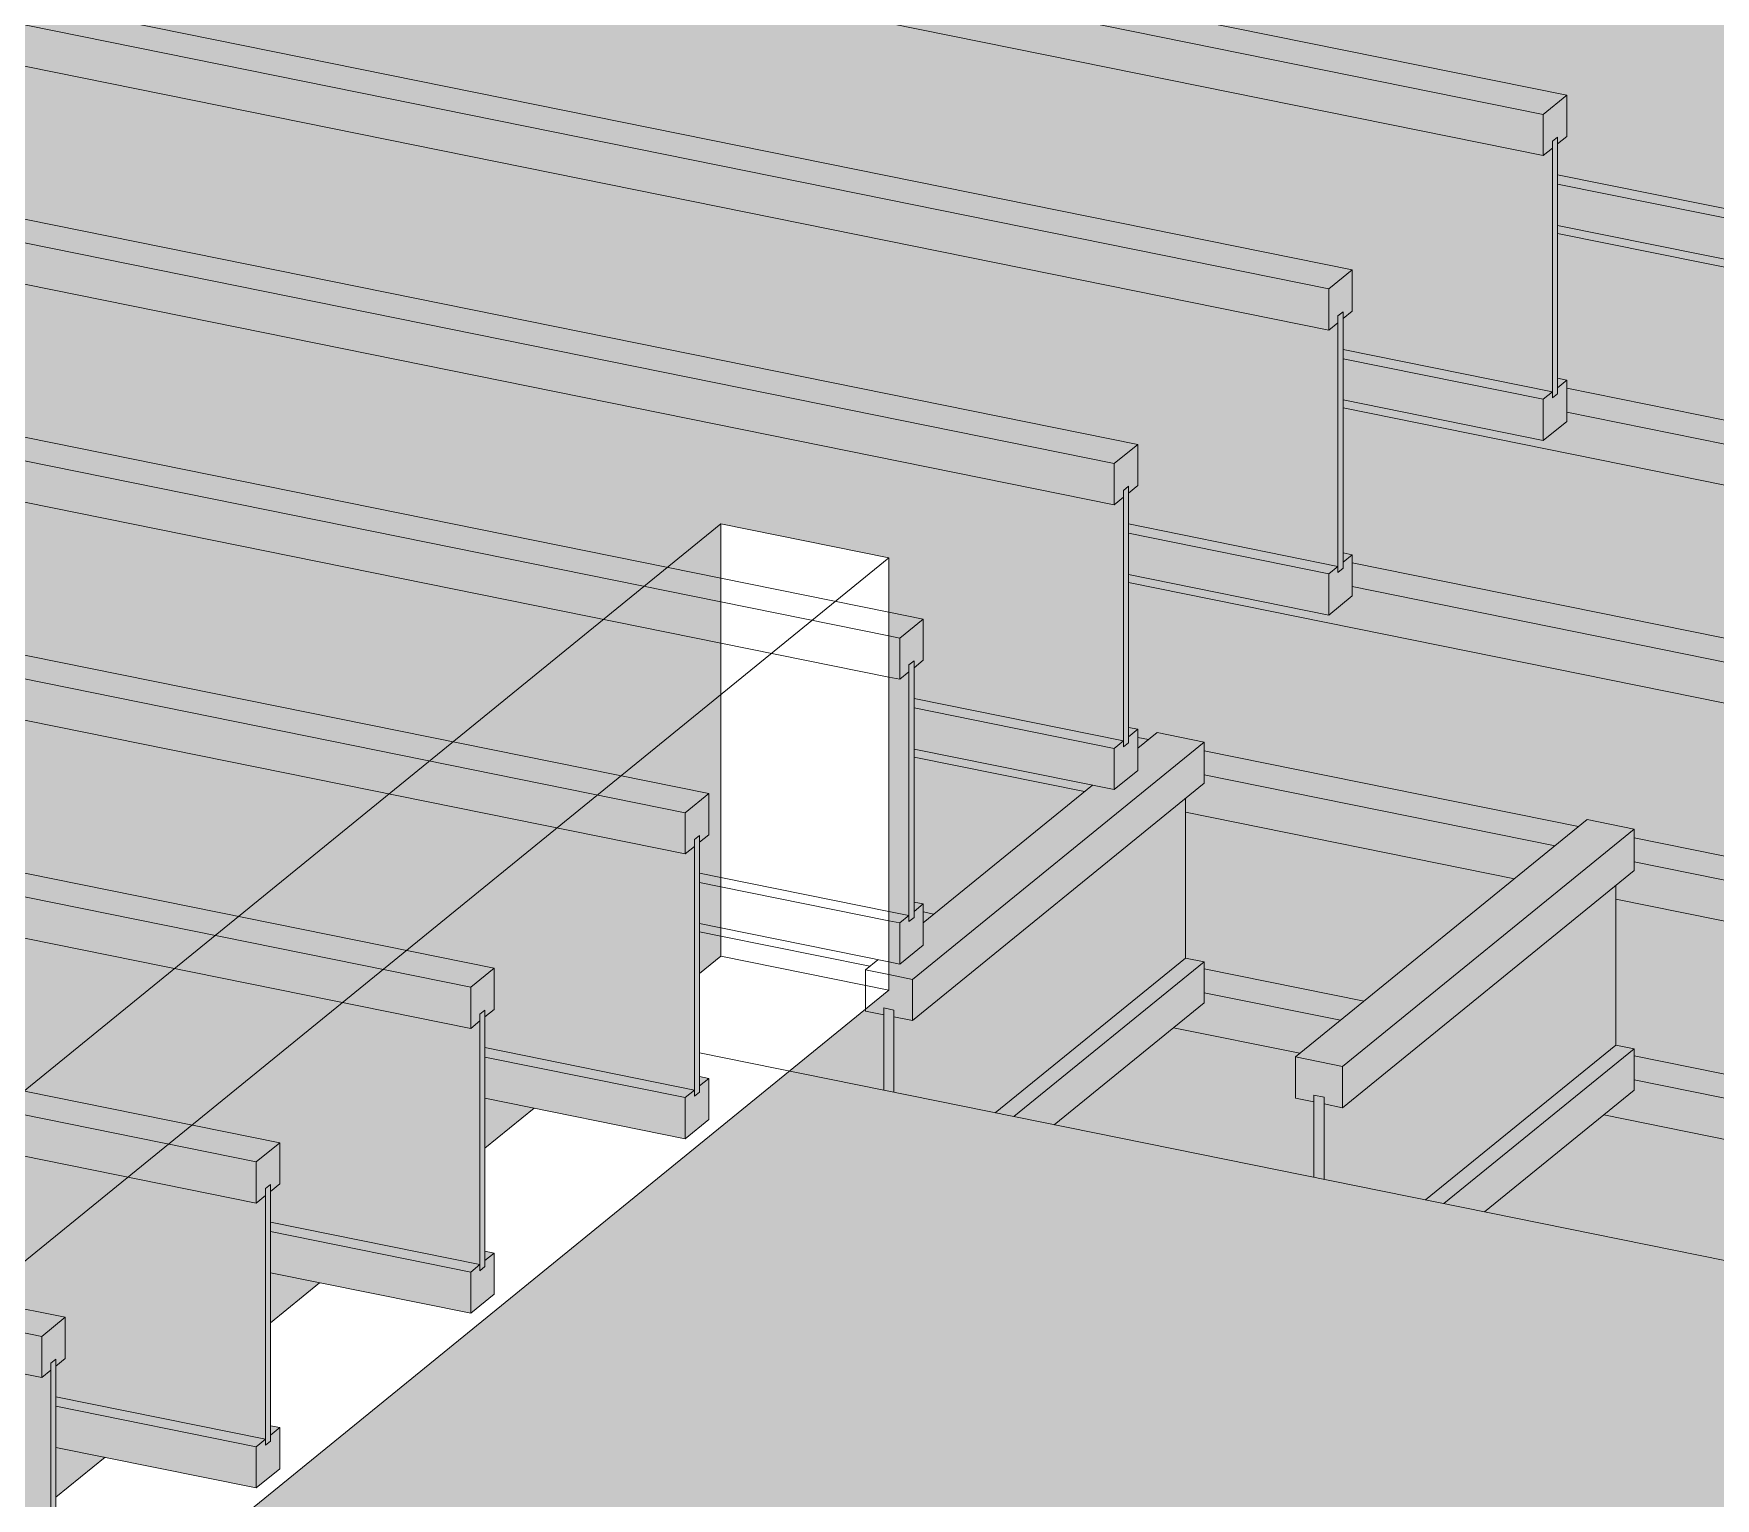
# Model space of a CAD drawing. Header units: inches. Extents: x -8719 to -3484, y -2874 to 4085.
# Drawn here: x -5345.1 to -5289.1, y -681.5 to -632.8 of the extents above; entities that cross this region are included whole.
import ezdxf

# ---------------------------------------------------------------- set-up
doc = ezdxf.new("R2010")
doc.units = ezdxf.units.IN
doc.header["$MEASUREMENT"] = 0
for name, color, linetype, lineweight in [('I-WALL', 2, 'Continuous', 13), ('S-BEAM', 12, 'Continuous', 9), ('S-FNDN', 32, 'Continuous', 13)]:
    doc.layers.add(name, color=color, linetype=linetype, lineweight=lineweight)
doc.layers.add('I-WALL-1', color=2, linetype='Continuous', lineweight=13, transparency=0.4)

# ---------------------------------------------------------------- blocks, each defined once
blk = doc.blocks.new('Plywood Web Joist - 9 1_2_ TJI360 _ 16_ O_C_-V378-STRUCTURAL - 3D - SOUTHEAST')
at = {"layer": 'S-BEAM'}
for p, q in [((8952.781, -662.003), (8953.138, -662.075)), ((8946.045, -662.804), (8945.333, -662.66)), ((8951.008, -663.808), (8946.045, -662.804)), ((8962.131, -663.896), (8967.456, -664.973)), ((8966.675, -665.609), (8962.131, -664.689)), ((8965.325, -666.707), (8961.118, -665.855)), ((8976.449, -666.794), (8981.773, -667.872)), ((8980.992, -668.507), (8976.449, -667.588)), ((8979.643, -669.605), (8975.436, -668.753))]:
    blk.add_line(p, q, dxfattribs=at)
blk = doc.blocks.new('Plywood Web Joist - 9 1_2_ TJI360 _ 16_ O_C_-V379-STRUCTURAL - 3D - SOUTHEAST')
at = {"layer": 'S-BEAM'}
for p, q in [((8959.923, -656.192), (8960.279, -656.264)), ((8962.131, -656.639), (8974.597, -659.162)), ((8958.149, -657.997), (8952.475, -656.849)), ((8973.816, -659.798), (8962.131, -657.433)), ((8972.467, -660.896), (8961.516, -658.679)), ((8976.449, -659.537), (8988.915, -662.061)), ((8988.134, -662.696), (8976.449, -660.331)), ((8986.785, -663.794), (8975.834, -661.577))]:
    blk.add_line(p, q, dxfattribs=at)
blk = doc.blocks.new('Plywood Web Joist - 9 1_2_ TJI360 _ 16_ O_C_-V380-STRUCTURAL - 3D - SOUTHEAST')
at = {"layer": 'S-BEAM'}
for p, q in [((8967.064, -650.381), (9054.649, -668.111)), ((9052.518, -669.844), (8959.616, -651.038)), ((9053.867, -668.746), (8967.064, -651.174))]:
    blk.add_line(p, q, dxfattribs=at)
blk = doc.blocks.new('Plywood Web Joist - 9 1_2_ TJI360 _ 16_ O_C_-V381-STRUCTURAL - 3D - SOUTHEAST')
at = {"layer": 'S-BEAM'}
for p, q in [((8974.206, -644.57), (9061.79, -662.3)), ((9059.66, -664.033), (8966.757, -645.227)), ((9061.009, -662.935), (8974.206, -645.363))]:
    blk.add_line(p, q, dxfattribs=at)
blk = doc.blocks.new('Plywood Web Joist - 9 1_2_ TJI360 _ 16_ O_C_-V382-STRUCTURAL - 3D - SOUTHEAST')
at = {"layer": 'S-BEAM'}
blk.add_line((9066.801, -658.222), (8973.899, -639.416), dxfattribs=at)
blk = doc.blocks.new('Plywood Web Joist - 9 1_2_ TJI110 _ 16_ O_C_-V432-STRUCTURAL - 3D - SOUTHEAST')
at = {"layer": 'S-BEAM'}
for p, q in [((9022.446, -678.423), (9032.154, -670.523)), ((9032.154, -670.523), (9033.72, -670.84)), ((9033.72, -670.84), (9024.012, -678.74)), ((9033.72, -670.84), (9033.72, -672.211)), ((9033.72, -672.211), (9024.012, -680.111)), ((9033.105, -672.712), (9033.105, -678.027)), ((9022.446, -678.423), (9022.446, -679.794)), ((9024.012, -678.74), (9022.446, -678.423)), ((9033.105, -678.027), (9026.771, -683.181)), ((9027.386, -683.306), (9033.72, -678.152)), ((9033.105, -678.027), (9033.72, -678.152)), ((9033.72, -678.152), (9033.72, -679.523)), ((9024.012, -680.111), (9024.012, -678.74)), ((9033.72, -679.523), (9028.736, -683.579)), ((9022.446, -679.794), (9023.062, -679.918)), ((9023.062, -679.918), (9023.062, -679.69)), ((9023.062, -679.69), (9023.397, -679.758)), ((9023.062, -679.69), (9023.062, -682.43)), ((9023.397, -679.758), (9023.062, -679.69)), ((9023.397, -679.758), (9023.397, -679.986)), ((9023.397, -682.498), (9023.397, -679.758)), ((9023.397, -679.986), (9024.012, -680.111))]:
    blk.add_line(p, q, dxfattribs=at)
blk = doc.blocks.new('Plywood Web Joist - 9 1_2_ TJI110 _ 16_ O_C_-V433-STRUCTURAL - 3D - SOUTHEAST')
at = {"layer": 'S-BEAM'}
for p, q in [((8959.923, -656.554), (8960.565, -656.031)), ((8960.565, -656.031), (8962.131, -656.348)), ((8962.131, -656.348), (8952.423, -664.248)), ((8962.131, -656.348), (8962.131, -657.719)), ((8962.131, -657.719), (8952.423, -665.619)), ((8952.781, -662.365), (8958.414, -657.782)), ((8961.516, -658.22), (8961.516, -663.535)), ((8950.857, -663.931), (8951.272, -663.593)), ((8950.857, -663.931), (8950.857, -665.242)), ((8951.638, -664.089), (8950.857, -663.931)), ((8961.516, -663.535), (8955.182, -668.689)), ((8955.797, -668.814), (8962.131, -663.66)), ((8961.516, -663.535), (8962.131, -663.66)), ((8962.131, -663.66), (8962.131, -665.031)), ((8952.423, -664.248), (8951.638, -664.089)), ((8952.423, -665.619), (8952.423, -664.248)), ((8962.131, -665.031), (8957.146, -669.087)), ((8950.857, -665.242), (8950.857, -665.302)), ((8950.857, -665.302), (8951.472, -665.426)), ((8951.472, -665.426), (8951.472, -665.198)), ((8951.472, -665.198), (8951.808, -665.266)), ((8951.472, -665.198), (8951.472, -667.938)), ((8951.808, -665.266), (8951.472, -665.198)), ((8951.808, -665.266), (8951.808, -665.494)), ((8951.808, -668.006), (8951.808, -665.266)), ((8951.808, -665.494), (8952.423, -665.619))]:
    blk.add_line(p, q, dxfattribs=at)
blk = doc.blocks.new('Plywood Web Joist - 11 7_8_ TJI360 _ 16_ O_C_-V476-STRUCTURAL - 3D - SOUTHEAST')
at = {"layer": 'S-BEAM'}
for p, q in [((8844.967, -659.453), (8924.216, -675.496)), ((8923.435, -676.132), (8844.967, -660.247)), ((8923.435, -677.502), (8844.967, -661.618)), ((8924.216, -675.496), (8923.435, -676.132)), ((8924.216, -676.867), (8924.216, -675.496)), ((8923.435, -676.132), (8923.435, -677.502)), ((8923.909, -677.117), (8924.216, -676.867)), ((8923.435, -677.502), (8923.741, -677.253)), ((8923.741, -677.024), (8923.909, -676.888)), ((8923.909, -676.888), (8923.741, -677.024)), ((8923.741, -677.253), (8923.741, -677.024)), ((8923.741, -677.024), (8923.741, -685.566)), ((8923.909, -676.888), (8923.909, -677.117)), ((8923.909, -685.43), (8923.909, -676.888))]:
    blk.add_line(p, q, dxfattribs=at)
blk = doc.blocks.new('Plywood Web Joist - 11 7_8_ TJI360 _ 16_ O_C_-V477-STRUCTURAL - 3D - SOUTHEAST')
at = {"layer": 'S-BEAM'}
for p, q in [((8844.967, -652.197), (8931.357, -669.685)), ((8930.576, -670.321), (8844.967, -652.99)), ((8930.576, -671.691), (8844.967, -654.361)), ((8931.357, -669.685), (8930.576, -670.321)), ((8931.357, -671.056), (8931.357, -669.685)), ((8930.576, -670.321), (8930.576, -671.691)), ((8930.883, -671.213), (8931.05, -671.077)), ((8931.05, -671.077), (8930.883, -671.213)), ((8930.883, -671.442), (8930.883, -671.213)), ((8930.883, -671.213), (8930.883, -679.755)), ((8931.05, -671.306), (8931.357, -671.056)), ((8931.05, -671.077), (8931.05, -671.306)), ((8931.05, -679.619), (8931.05, -671.077)), ((8930.576, -671.691), (8930.883, -671.442)), ((8930.883, -679.553), (8923.909, -678.141)), ((8923.909, -678.453), (8930.576, -679.803)), ((8931.357, -679.167), (8931.05, -679.105)), ((8930.883, -679.553), (8930.576, -679.803)), ((8930.883, -679.755), (8930.883, -679.553)), ((8931.05, -679.619), (8930.883, -679.755)), ((8930.883, -679.755), (8931.05, -679.619)), ((8931.357, -679.167), (8931.05, -679.417)), ((8931.05, -679.417), (8931.05, -679.619)), ((8931.357, -680.538), (8931.357, -679.167)), ((8930.576, -681.173), (8923.909, -679.824)), ((8930.576, -679.803), (8930.576, -681.173)), ((8930.576, -681.173), (8931.357, -680.538))]:
    blk.add_line(p, q, dxfattribs=at)
blk = doc.blocks.new('Plywood Web Joist - 11 7_8_ TJI360 _ 16_ O_C_-V478-STRUCTURAL - 3D - SOUTHEAST')
at = {"layer": 'S-BEAM'}
for p, q in [((8844.967, -644.94), (8938.499, -663.874)), ((8937.717, -664.509), (8844.967, -645.734)), ((8937.717, -665.88), (8844.967, -647.104)), ((8938.499, -663.874), (8937.717, -664.509)), ((8938.499, -665.245), (8938.499, -663.874)), ((8937.717, -664.509), (8937.717, -665.88)), ((8937.717, -665.88), (8938.024, -665.631)), ((8938.024, -665.402), (8938.192, -665.266)), ((8938.192, -665.266), (8938.024, -665.402)), ((8938.024, -665.631), (8938.024, -665.402)), ((8938.024, -665.402), (8938.024, -673.944)), ((8938.192, -665.494), (8938.499, -665.245)), ((8938.192, -665.266), (8938.192, -665.494)), ((8938.192, -673.808), (8938.192, -665.266)), ((8938.024, -673.742), (8931.05, -672.33)), ((8931.05, -672.642), (8937.717, -673.992)), ((8938.499, -673.356), (8938.192, -673.294)), ((8938.499, -673.356), (8938.192, -673.606)), ((8938.499, -674.727), (8938.499, -673.356)), ((8937.717, -675.362), (8931.05, -674.013)), ((8938.024, -673.742), (8937.717, -673.992)), ((8937.717, -673.992), (8937.717, -675.362)), ((8938.024, -673.944), (8938.024, -673.742)), ((8938.192, -673.808), (8938.024, -673.944)), ((8938.024, -673.944), (8938.192, -673.808)), ((8938.192, -673.606), (8938.192, -673.808)), ((8937.717, -675.362), (8938.499, -674.727))]:
    blk.add_line(p, q, dxfattribs=at)
blk = doc.blocks.new('Plywood Web Joist - 11 7_8_ TJI360 _ 16_ O_C_-V479-STRUCTURAL - 3D - SOUTHEAST')
at = {"layer": 'S-BEAM'}
for p, q in [((8852.054, -639.118), (8945.64, -658.063)), ((8944.859, -658.698), (8851.273, -639.753)), ((8944.859, -660.069), (8849.924, -640.851)), ((8945.64, -658.063), (8944.859, -658.698)), ((8945.64, -659.434), (8945.64, -658.063)), ((8944.859, -658.698), (8944.859, -660.069)), ((8945.166, -659.591), (8945.333, -659.455)), ((8945.333, -659.455), (8945.166, -659.591)), ((8945.333, -659.683), (8945.64, -659.434)), ((8945.333, -659.455), (8945.333, -659.683)), ((8945.333, -667.997), (8945.333, -659.455)), ((8944.859, -660.069), (8945.166, -659.82)), ((8945.166, -659.82), (8945.166, -659.591)), ((8945.166, -659.591), (8945.166, -668.133)), ((8945.166, -667.931), (8938.192, -666.519)), ((8938.192, -666.831), (8944.859, -668.181)), ((8945.64, -667.545), (8945.333, -667.483)), ((8945.64, -667.545), (8945.333, -667.795)), ((8945.333, -667.795), (8945.333, -667.997)), ((8945.64, -668.916), (8945.64, -667.545)), ((8944.859, -669.551), (8938.192, -668.202)), ((8945.166, -667.931), (8944.859, -668.181)), ((8944.859, -668.181), (8944.859, -669.551)), ((8945.166, -668.133), (8945.166, -667.931)), ((8945.333, -667.997), (8945.166, -668.133)), ((8945.166, -668.133), (8945.333, -667.997)), ((8944.859, -669.551), (8945.64, -668.916))]:
    blk.add_line(p, q, dxfattribs=at)
blk = doc.blocks.new('Plywood Web Joist - 11 7_8_ TJI360 _ 16_ O_C_-V480-STRUCTURAL - 3D - SOUTHEAST')
at = {"layer": 'S-BEAM'}
for p, q in [((8860.696, -633.611), (8946.045, -650.888)), ((8946.045, -651.682), (8860.026, -634.269)), ((8946.045, -653.053), (8857.065, -635.04)), ((8946.045, -650.888), (8951.638, -652.02)), ((8951.638, -652.814), (8946.045, -651.682)), ((8951.638, -652.02), (8952.781, -652.252)), ((8952.781, -652.252), (8952, -652.887)), ((8952.781, -653.623), (8952.781, -652.252)), ((8951.638, -654.185), (8946.045, -653.053)), ((8952, -652.887), (8951.638, -652.814)), ((8952, -652.887), (8952, -654.258)), ((8952.307, -653.78), (8952.475, -653.644)), ((8952.475, -653.644), (8952.307, -653.78)), ((8952.307, -654.009), (8952.307, -653.78)), ((8952.307, -653.78), (8952.307, -662.322)), ((8952.475, -653.872), (8952.781, -653.623)), ((8952.475, -653.644), (8952.475, -653.872)), ((8952.475, -662.186), (8952.475, -653.644)), ((8952, -654.258), (8951.638, -654.185)), ((8952, -654.258), (8952.307, -654.009)), ((8946.045, -660.852), (8945.333, -660.708)), ((8945.333, -661.02), (8946.045, -661.164)), ((8951.638, -661.984), (8946.045, -660.852)), ((8946.045, -661.164), (8951.638, -662.296)), ((8952.781, -661.734), (8952.475, -661.672)), ((8952.781, -661.734), (8952.475, -661.984)), ((8952.781, -663.105), (8952.781, -661.734)), ((8952.307, -662.12), (8951.638, -661.984)), ((8951.638, -662.296), (8952, -662.369)), ((8952.307, -662.12), (8952, -662.369)), ((8952.307, -662.322), (8952.307, -662.12)), ((8952.475, -662.186), (8952.307, -662.322)), ((8952.307, -662.322), (8952.475, -662.186)), ((8952.475, -661.984), (8952.475, -662.186)), ((8946.045, -662.535), (8945.333, -662.391)), ((8951.638, -663.667), (8946.045, -662.535)), ((8952, -662.369), (8952, -663.74)), ((8952, -663.74), (8952.781, -663.105)), ((8952, -663.74), (8951.638, -663.667))]:
    blk.add_line(p, q, dxfattribs=at)
blk = doc.blocks.new('Plywood Web Joist - 11 7_8_ TJI360 _ 16_ O_C_-V481-STRUCTURAL - 3D - SOUTHEAST')
at = {"layer": 'S-BEAM'}
for p, q in [((8866.337, -627.496), (8959.923, -646.441)), ((8959.142, -647.076), (8865.556, -628.131)), ((8959.142, -648.447), (8864.207, -629.229)), ((8959.923, -646.441), (8959.142, -647.076)), ((8959.923, -647.812), (8959.923, -646.441)), ((8959.142, -647.076), (8959.142, -648.447)), ((8959.142, -648.447), (8959.449, -648.198)), ((8959.449, -647.969), (8959.616, -647.833)), ((8959.616, -647.833), (8959.449, -647.969)), ((8959.449, -648.198), (8959.449, -647.969)), ((8959.449, -647.969), (8959.449, -656.511)), ((8959.616, -648.061), (8959.923, -647.812)), ((8959.616, -647.833), (8959.616, -648.061)), ((8959.616, -656.375), (8959.616, -647.833)), ((8959.449, -656.309), (8952.475, -654.897)), ((8952.475, -655.209), (8959.142, -656.558)), ((8959.923, -655.923), (8959.616, -655.861)), ((8959.923, -655.923), (8959.616, -656.173)), ((8959.923, -657.294), (8959.923, -655.923)), ((8959.142, -657.929), (8952.475, -656.58)), ((8959.449, -656.309), (8959.142, -656.558)), ((8959.142, -656.558), (8959.142, -657.929)), ((8959.449, -656.511), (8959.449, -656.309)), ((8959.616, -656.375), (8959.449, -656.511)), ((8959.449, -656.511), (8959.616, -656.375)), ((8959.616, -656.173), (8959.616, -656.375)), ((8959.142, -657.929), (8959.923, -657.294))]:
    blk.add_line(p, q, dxfattribs=at)
blk = doc.blocks.new('Plywood Web Joist - 11 7_8_ TJI360 _ 16_ O_C_-V482-STRUCTURAL - 3D - SOUTHEAST')
at = {"layer": 'S-BEAM'}
for p, q in [((8873.479, -621.685), (8967.064, -640.63)), ((8966.283, -641.265), (8872.697, -622.32)), ((8966.283, -642.636), (8871.348, -623.418)), ((8967.064, -640.63), (8966.283, -641.265)), ((8967.064, -642.001), (8967.064, -640.63)), ((8966.283, -641.265), (8966.283, -642.636)), ((8966.59, -642.158), (8966.757, -642.022)), ((8966.757, -642.022), (8966.59, -642.158)), ((8966.59, -642.387), (8966.59, -642.158)), ((8966.59, -642.158), (8966.59, -650.7)), ((8966.757, -642.25), (8967.064, -642.001)), ((8966.757, -642.022), (8966.757, -642.25)), ((8966.757, -650.564), (8966.757, -642.022)), ((8966.283, -642.636), (8966.59, -642.387)), ((8966.59, -650.498), (8959.616, -649.086)), ((8959.616, -649.398), (8966.283, -650.747)), ((8966.59, -650.498), (8966.283, -650.747)), ((8966.59, -650.7), (8966.59, -650.498)), ((8966.757, -650.564), (8966.59, -650.7)), ((8966.59, -650.7), (8966.757, -650.564)), ((8967.064, -650.112), (8966.757, -650.05)), ((8967.064, -650.112), (8966.757, -650.362)), ((8966.757, -650.362), (8966.757, -650.564)), ((8967.064, -651.483), (8967.064, -650.112)), ((8966.283, -652.118), (8959.616, -650.769)), ((8966.283, -650.747), (8966.283, -652.118)), ((8966.283, -652.118), (8967.064, -651.483))]:
    blk.add_line(p, q, dxfattribs=at)
blk = doc.blocks.new('Plywood Web Joist - 11 7_8_ TJI360 _ 16_ O_C_-V483-STRUCTURAL - 3D - SOUTHEAST')
at = {"layer": 'S-BEAM'}
for p, q in [((8882.12, -616.177), (8974.206, -634.819)), ((8973.425, -635.454), (8881.451, -616.836)), ((8973.425, -636.825), (8878.49, -617.607)), ((8974.206, -634.819), (8973.425, -635.454)), ((8974.206, -636.19), (8974.206, -634.819)), ((8973.425, -635.454), (8973.425, -636.825)), ((8973.731, -636.347), (8973.899, -636.211)), ((8973.899, -636.211), (8973.731, -636.347)), ((8973.731, -636.576), (8973.731, -636.347)), ((8973.731, -636.347), (8973.731, -644.889)), ((8973.899, -636.439), (8974.206, -636.19)), ((8973.899, -636.211), (8973.899, -636.439)), ((8973.899, -644.753), (8973.899, -636.211)), ((8973.425, -636.825), (8973.731, -636.576)), ((8973.731, -644.687), (8966.757, -643.275)), ((8966.757, -643.587), (8973.425, -644.936)), ((8974.206, -644.301), (8973.899, -644.239)), ((8974.206, -644.301), (8973.899, -644.551)), ((8974.206, -645.672), (8974.206, -644.301)), ((8973.425, -646.307), (8966.757, -644.958)), ((8973.731, -644.687), (8973.425, -644.936)), ((8973.425, -644.936), (8973.425, -646.307)), ((8973.731, -644.889), (8973.731, -644.687)), ((8973.899, -644.753), (8973.731, -644.889)), ((8973.731, -644.889), (8973.899, -644.753)), ((8973.899, -644.551), (8973.899, -644.753)), ((8973.425, -646.307), (8974.206, -645.672))]:
    blk.add_line(p, q, dxfattribs=at)
blk = doc.blocks.new('Plywood Web Joist - 11 7_8_ TJI360 _ 16_ O_C_-V484-STRUCTURAL - 3D - SOUTHEAST')
at = {"layer": 'S-BEAM'}
for p, q in [((8980.873, -638.876), (8973.899, -637.464)), ((8973.899, -637.776), (8980.566, -639.125)), ((8980.566, -640.496), (8973.899, -639.147))]:
    blk.add_line(p, q, dxfattribs=at)

msp = doc.modelspace()

# ---------------------------------------------------------------- hatches: boundary and pattern name
at = {"layer": 'I-WALL-1'}
h = msp.add_hatch(color=256, dxfattribs=at)
h.paths.add_polyline_path([(-5423.334, -738.39), (-5389.672, -710.998), (-5390.063, -710.919), (-5423.334, -737.992)], flags=0)
h.paths.add_polyline_path([(-5423.334, -735.887), (-5402.815, -719.191), (-5402.815, -717.82), (-5403.43, -717.695), (-5403.43, -710.209), (-5402.815, -709.709), (-5402.815, -708.338), (-5404.431, -708.062), (-5423.334, -723.443), (-5423.334, -734.517)], flags=0)
h.paths.add_polyline_path([(-5423.334, -721.339), (-5417.133, -716.292), (-5417.133, -714.921), (-5417.748, -714.797), (-5417.748, -707.311), (-5417.133, -706.81), (-5417.133, -705.439), (-5418.699, -705.122), (-5423.334, -708.894), (-5423.334, -719.968)], flags=0)
h.paths.add_polyline_path([(-5380.574, -716.04), (-5379.792, -715.404), (-5379.792, -714.033), (-5380.099, -713.971), (-5380.099, -708.879), (-5373.432, -710.229), (-5372.651, -709.593), (-5372.651, -708.222), (-5372.958, -708.16), (-5372.958, -703.068), (-5366.291, -704.418), (-5365.51, -703.782), (-5365.51, -702.411), (-5365.816, -702.349), (-5365.816, -697.257), (-5359.149, -698.607), (-5358.368, -697.971), (-5358.368, -696.6), (-5358.675, -696.538), (-5358.675, -691.446), (-5352.008, -692.796), (-5351.227, -692.16), (-5351.227, -690.789), (-5351.534, -690.727), (-5351.534, -685.635), (-5344.866, -686.985), (-5344.085, -686.349), (-5344.085, -684.978), (-5344.392, -684.916), (-5344.392, -679.824), (-5337.725, -681.173), (-5336.944, -680.538), (-5336.944, -679.167), (-5337.251, -679.105), (-5337.251, -674.013), (-5330.584, -675.362), (-5329.802, -674.727), (-5329.802, -673.356), (-5330.109, -673.294), (-5330.109, -668.202), (-5323.442, -669.551), (-5322.661, -668.916), (-5322.661, -667.545), (-5322.968, -667.483), (-5322.968, -664.054), (-5322.256, -663.474), (-5322.256, -649.08), (-5316.663, -650.212), (-5316.663, -664.607), (-5319.975, -667.301), (-5233.994, -684.663), (-5149.379, -615.812), (-5158.376, -613.99), (-5158.376, -616.453), (-5177.01, -631.616), (-5178.353, -631.344), (-5178.384, -628.093), (-5182.942, -627.17), (-5178.353, -623.435), (-5178.353, -609.946), (-5236.964, -598.062), (-5236.964, -597.813), (-5237.271, -597.75), (-5237.271, -592.658), (-5230.603, -594.008), (-5229.822, -593.372), (-5229.822, -592.002), (-5230.129, -591.939), (-5230.129, -586.847), (-5223.462, -588.197), (-5222.681, -587.561), (-5222.681, -586.19), (-5222.988, -586.128), (-5222.988, -581.036), (-5216.321, -582.386), (-5215.539, -581.75), (-5215.539, -580.379), (-5215.846, -580.317), (-5215.846, -575.225), (-5209.179, -576.575), (-5208.398, -575.939), (-5208.398, -574.568), (-5208.705, -574.506), (-5208.705, -569.414), (-5202.038, -570.764), (-5201.257, -570.128), (-5201.257, -568.757), (-5201.563, -568.667), (-5201.563, -563.603), (-5194.896, -564.953), (-5194.115, -564.317), (-5194.115, -562.946), (-5194.422, -562.884), (-5194.422, -557.792), (-5187.755, -559.142), (-5186.974, -558.506), (-5186.974, -557.135), (-5187.281, -557.073), (-5187.281, -551.981), (-5180.613, -553.331), (-5179.832, -552.695), (-5179.832, -551.324), (-5180.139, -551.262), (-5180.139, -546.17), (-5173.472, -547.52), (-5172.691, -546.884), (-5172.691, -545.513), (-5172.998, -545.451), (-5172.998, -540.359), (-5166.33, -541.709), (-5165.549, -541.073), (-5165.549, -539.702), (-5165.856, -539.64), (-5165.856, -534.548), (-5159.189, -535.898), (-5158.408, -535.262), (-5158.408, -533.891), (-5158.715, -533.829), (-5158.715, -528.737), (-5152.048, -530.087), (-5151.266, -529.451), (-5151.266, -528.08), (-5151.573, -528.018), (-5151.573, -522.926), (-5144.906, -524.276), (-5144.125, -523.64), (-5144.125, -522.269), (-5144.432, -522.184), (-5144.432, -517.115), (-5137.765, -518.465), (-5136.984, -517.829), (-5136.984, -516.458), (-5137.29, -516.396), (-5137.29, -508.597), (-5136.984, -508.347), (-5136.984, -506.976), (-5141.458, -506.07), (-5135.098, -500.895), (-5131.966, -501.529), (-5131.966, -502.9), (-5131.659, -502.962), (-5131.659, -510.761), (-5131.966, -511.011), (-5131.966, -512.382), (-5130.623, -512.654), (-5129.842, -512.018), (-5129.842, -510.647), (-5130.149, -510.585), (-5130.149, -502.786), (-5129.842, -502.536), (-5129.842, -501.165), (-5134.316, -500.259), (-5127.956, -495.084), (-5124.824, -495.718), (-5124.824, -497.089), (-5124.517, -497.151), (-5124.517, -504.95), (-5124.824, -505.2), (-5124.824, -506.571), (-5123.482, -506.843), (-5122.701, -506.207), (-5122.701, -504.836), (-5123.008, -504.774), (-5123.008, -496.975), (-5122.701, -496.725), (-5122.701, -495.354), (-5172.29, -485.315), (-5177.01, -489.156), (-5178.353, -488.884), (-5178.353, -485.64), (-5182.918, -484.69), (-5181.415, -483.468), (-5200.555, -479.594), (-5200.555, -508.314), (-5219.189, -523.478), (-5220.532, -523.206), (-5220.532, -519.961), (-5225.121, -519.032), (-5220.532, -515.297), (-5220.532, -486.249), (-5210.003, -477.681), (-5214.786, -476.713), (-5214.786, -476.835), (-5216.125, -477.924), (-5217.745, -477.596), (-5236.211, -492.621), (-5236.211, -494.268), (-5237.55, -495.357), (-5239.17, -495.029), (-5257.635, -510.054), (-5257.635, -511.701), (-5258.974, -512.79), (-5260.594, -512.462), (-5279.059, -527.488), (-5279.059, -529.134), (-5280.398, -530.223), (-5282.018, -529.895), (-5300.483, -544.921), (-5300.483, -546.567), (-5301.822, -547.657), (-5303.443, -547.329), (-5321.908, -562.354), (-5321.908, -564), (-5323.247, -565.09), (-5324.867, -564.762), (-5343.332, -579.787), (-5343.361, -581.456), (-5344.671, -582.523), (-5346.291, -582.195), (-5364.756, -597.22), (-5364.756, -598.866), (-5366.095, -599.956), (-5367.716, -599.628), (-5386.181, -614.653), (-5386.181, -616.299), (-5387.52, -617.389), (-5389.14, -617.061), (-5407.605, -632.086), (-5407.605, -633.732), (-5408.944, -634.822), (-5410.564, -634.494), (-5423.334, -644.94), (-5423.334, -702.597), (-5386.543, -710.044), (-5386.543, -714.831), (-5382.475, -715.655)], flags=0)
h.paths.add_polyline_path([(-5308.123, -595.843), (-5309.465, -595.571), (-5309.465, -592.327), (-5314.055, -591.397), (-5309.465, -587.663), (-5309.465, -558.614), (-5298.321, -549.546), (-5298.321, -546.379), (-5295.204, -547.01), (-5290.83, -543.451), (-5289.488, -543.723), (-5289.488, -580.68), (-5307.978, -595.725)], flags=0)
h = msp.add_hatch(color=256, dxfattribs=at)
h.paths.add_polyline_path([(-5337.079, -768.544), (-5234.037, -684.698), (-5319.975, -667.301), (-5338.307, -682.218), (-5337.079, -682.466), (-5337.079, -759.584)], flags=0)
h.paths.add_polyline_path([(-5423.334, -752.653), (-5420.736, -750.539), (-5422.526, -750.176), (-5423.334, -750.834), (-5423.334, -751.614)], flags=0)
h.paths.add_polyline_path([(-5422.921, -737.656), (-5400.744, -719.61), (-5402.815, -719.191), (-5423.334, -735.887), (-5423.334, -737.572)], flags=0)
h.paths.add_polyline_path([(-5423.334, -723.443), (-5415.061, -716.712), (-5417.133, -716.292), (-5423.334, -721.339), (-5423.334, -722.168)], flags=0)
h.paths.add_polyline_path([(-5344.392, -681.487), (-5342.756, -680.155), (-5344.392, -679.824), (-5344.392, -681.173)], flags=0)
h.paths.add_polyline_path([(-5337.251, -675.676), (-5335.614, -674.344), (-5337.251, -674.026), (-5337.251, -675.362)], flags=0)
h.paths.add_polyline_path([(-5330.109, -669.865), (-5328.473, -668.533), (-5330.109, -668.202), (-5330.109, -669.551)], flags=0)

# ---------------------------------------------------------------- linework, layer by layer
at = {"layer": 'I-WALL'}
for p, q in [((-5322.256, -649.08), (-5423.467, -731.436)), ((-5322.256, -663.474), (-5322.256, -649.08)), ((-5322.256, -649.08), (-5316.663, -650.212)), ((-5316.663, -650.212), (-5422.557, -736.379)), ((-5316.663, -664.607), (-5316.663, -650.212)), ((-5322.968, -664.054), (-5322.256, -663.474)), ((-5316.663, -664.607), (-5322.256, -663.474)), ((-5338.869, -682.675), (-5316.663, -664.607)), ((-5330.109, -669.865), (-5328.473, -668.533)), ((-5337.251, -675.676), (-5335.614, -674.344)), ((-5344.392, -681.487), (-5342.756, -680.155))]:
    msp.add_line(p, q, dxfattribs=at)
at = {"layer": 'S-FNDN'}
msp.add_line((-5234.037, -684.698), (-5322.968, -666.695), dxfattribs=at)

# ---------------------------------------------------------------- block references
at = {"layer": 'S-BEAM'}
for name, p in [('Plywood Web Joist - 11 7_8_ TJI360 _ 16_ O_C_-V484-STRUCTURAL - 3D - SOUTHEAST', (-14268.301, 0)), ('Plywood Web Joist - 11 7_8_ TJI360 _ 16_ O_C_-V483-STRUCTURAL - 3D - SOUTHEAST', (-14268.301, 0)), ('Plywood Web Joist - 11 7_8_ TJI360 _ 16_ O_C_-V482-STRUCTURAL - 3D - SOUTHEAST', (-14268.301, 0)), ('Plywood Web Joist - 11 7_8_ TJI360 _ 16_ O_C_-V481-STRUCTURAL - 3D - SOUTHEAST', (-14268.301, 0)), ('Plywood Web Joist - 11 7_8_ TJI360 _ 16_ O_C_-V480-STRUCTURAL - 3D - SOUTHEAST', (-14268.301, 0)), ('Plywood Web Joist - 11 7_8_ TJI360 _ 16_ O_C_-V479-STRUCTURAL - 3D - SOUTHEAST', (-14268.301, 0)), ('Plywood Web Joist - 11 7_8_ TJI360 _ 16_ O_C_-V478-STRUCTURAL - 3D - SOUTHEAST', (-14268.301, 0)), ('Plywood Web Joist - 11 7_8_ TJI360 _ 16_ O_C_-V477-STRUCTURAL - 3D - SOUTHEAST', (-14268.301, 0)), ('Plywood Web Joist - 11 7_8_ TJI360 _ 16_ O_C_-V476-STRUCTURAL - 3D - SOUTHEAST', (-14268.301, 0)), ('Plywood Web Joist - 9 1_2_ TJI360 _ 16_ O_C_-V382-STRUCTURAL - 3D - SOUTHEAST', (-14268.301, 0)), ('Plywood Web Joist - 9 1_2_ TJI360 _ 16_ O_C_-V381-STRUCTURAL - 3D - SOUTHEAST', (-14268.301, 0)), ('Plywood Web Joist - 9 1_2_ TJI360 _ 16_ O_C_-V380-STRUCTURAL - 3D - SOUTHEAST', (-14268.301, 0)), ('Plywood Web Joist - 9 1_2_ TJI110 _ 16_ O_C_-V433-STRUCTURAL - 3D - SOUTHEAST', (-14268.301, 0)), ('Plywood Web Joist - 9 1_2_ TJI360 _ 16_ O_C_-V379-STRUCTURAL - 3D - SOUTHEAST', (-14268.301, 0)), ('Plywood Web Joist - 9 1_2_ TJI110 _ 16_ O_C_-V432-STRUCTURAL - 3D - SOUTHEAST', (-14325.572, 11.594)), ('Plywood Web Joist - 9 1_2_ TJI360 _ 16_ O_C_-V378-STRUCTURAL - 3D - SOUTHEAST', (-14268.301, 0))]:
    msp.add_blockref(name, p, dxfattribs=at)

doc.saveas('drawing.dxf')
